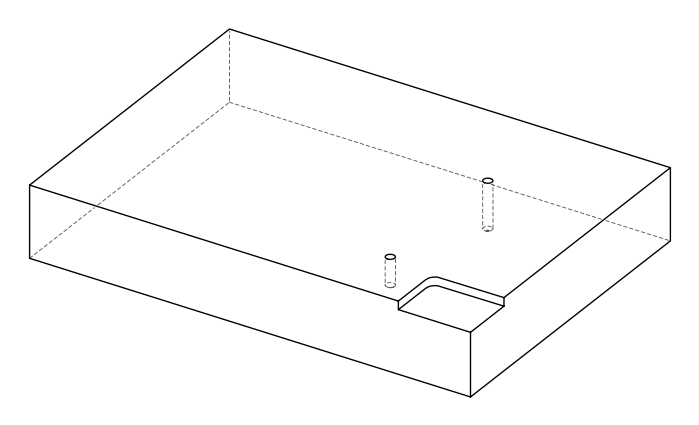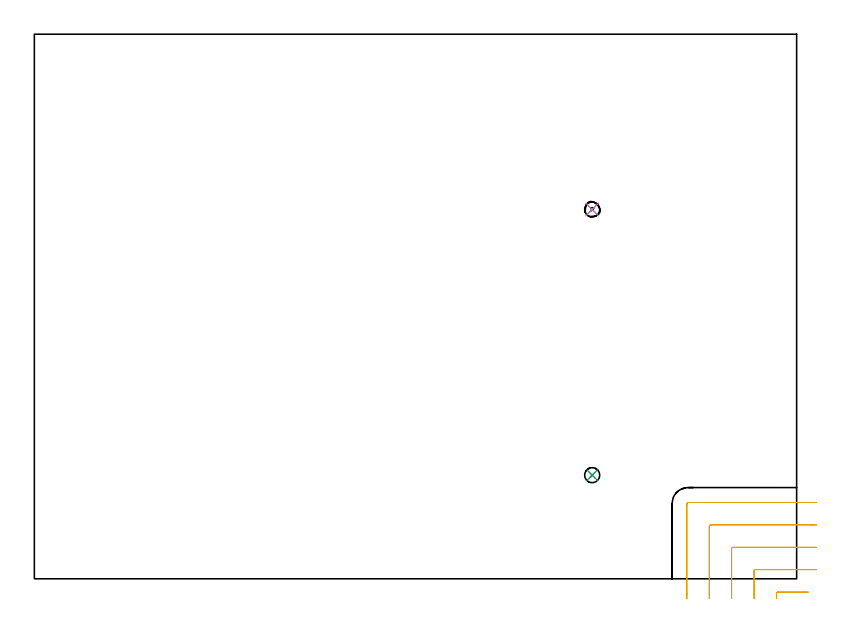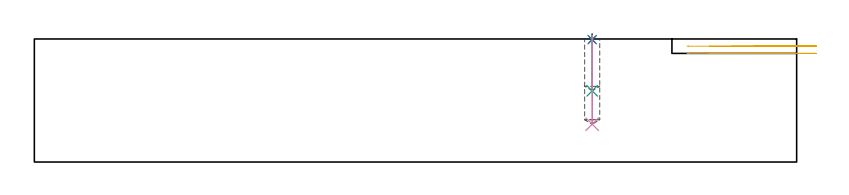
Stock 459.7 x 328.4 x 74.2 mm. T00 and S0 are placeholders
(PLAN: 5 operations, 2 tool changes, 2.2 min)
(1 SPOT_DRILL | STEP1POCKET | NXT0321_9005460120000 | 0.03 min | 0 mm3)
(2 SPOT_DRILL_1 | STEP1POCKET_1 | NXT0321_9005460120000 | 0.03 min | 1 mm3)
(3 DRILL_BLIND_HOLE_INTO_CENTER | STEP1POCKET | UGT0301_206 | 0.13 min | 1902 mm3)
(4 DRILL_BLIND_HOLE_INTO_CENTER_1 | STEP1POCKET_1 | UGT0301_206 | 0.22 min | 3199 mm3)
(5 MILL_CORNER_NOTCH_RECTANGULAR | CORNER_NOTCH_RECTANGULAR | UGT0201_100 | Follow Part, ap 4.5, ae 75% | 1.82 min | 35801 mm3)
(TOOL NXT0321_9005460120000 | NC Spot Drill, 142deg, 12mm, Carbide, Uncoated | D12 PA142 FL30 Z2)
(TOOL UGT0301_206 | Twist Drill 9.1 mm | D9.1 PA118 FL78 Z2)
(TOOL UGT0201_100 | End Mill 18 mm | D18 FL22 Z2)
(OP 1 SPOT_DRILL)
G17 G21 G94 G90
T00 M6
G54
G17 G0 G90 X336.4 Y62.5 S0 M3
G43 Z84.2 H0
G94 G81 G98 Z73.808 F250. R77.2
G80
M5
M2
(OP 2 SPOT_DRILL_1)
G17 G21 G94 G90
T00 M6
G54
G17 G0 G90 X336.4 Y222.7 S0 M3
G43 Z84.2 H0
G94 G81 G98 Z73.808 F250. R77.2
G80
M5
M2
(OP 3 DRILL_BLIND_HOLE_INTO_CENTER)
G17 G21 G94 G90
T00 M6
G54
G17 G0 G90 X336.4 Y62.5 S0 M3
G43 Z84.2 H0
G94 G81 G98 Z42.9 F250. R76.2
G80
M5
M2
(OP 4 DRILL_BLIND_HOLE_INTO_CENTER_1)
G17 G21 G94 G90
T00 M6
G54
G17 G0 G90 X336.4 Y222.7 S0 M3
G43 Z84.2 H0
G94 G81 G98 Z22.8 F250. R76.2
G80
M5
M2
(OP 5 MILL_CORNER_NOTCH_RECTANGULAR)
G17 G21 G94 G90
T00 M6
G54
G17 G0 G90 X466.823 Y-8. S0 M3
G43 Z84.2 H0
Z69.85
G94 G1 X463.823 F250.
X448.394 F500.
G3 X447.5 Y-8.894 R0.9
G1 Y-9.
Y-12. F250.
G0 Z84.2
X471.7 Y5.5
Z69.85
G1 X468.7
X434.895 F500.
G3 X434. Y4.605 R0.9
G1 Y-9.
Y-12. F250.
G0 Z84.2
X471.7 Y19.
Z69.85
G1 X468.7
X421.395 F500.
G3 X420.5 Y18.105 R0.9
G1 Y-9.
Y-12. F250.
G0 Z84.2
X471.7 Y32.5
Z69.85
G1 X468.7
X407.895 F500.
G3 X407. Y31.605 R0.9
G1 Y-9.
Y-12. F250.
G0 Z84.2
X471.7 Y46.
Z69.85
G1 X468.7
X394.395 F500.
G3 X393.5 Y45.105 R0.9
G1 Y-9.
Y-12. F250.
G0 Z84.2
X466.823 Y-8.
Z65.5
G1 X463.823
X448.394 F500.
G3 X447.5 Y-8.894 R0.9
G1 Y-9.
Y-12. F250.
G0 Z84.2
X471.7 Y5.5
Z65.5
G1 X468.7
X434.895 F500.
G3 X434. Y4.605 R0.9
G1 Y-9.
Y-12. F250.
G0 Z84.2
X471.7 Y19.
Z65.5
G1 X468.7
X421.395 F500.
G3 X420.5 Y18.105 R0.9
G1 Y-9.
Y-12. F250.
G0 Z84.2
X471.7 Y32.5
Z65.5
G1 X468.7
X407.895 F500.
G3 X407. Y31.605 R0.9
G1 Y-9.
Y-12. F250.
G0 Z84.2
X471.7 Y46.
Z65.5
G1 X468.7
X394.395 F500.
G3 X393.5 Y45.105 R0.9
G1 Y-9.
Y-12. F250.
G0 Z84.2
M5
M2
